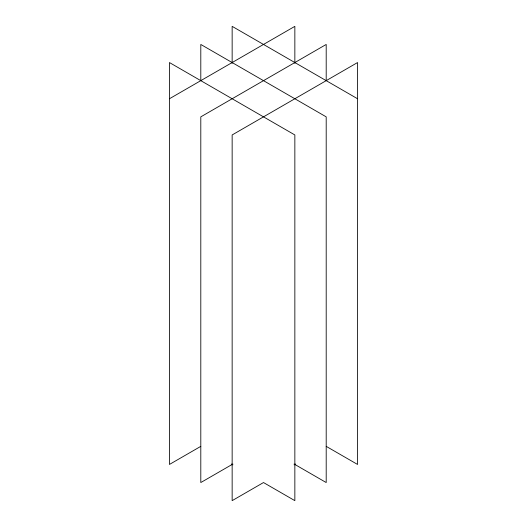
<?xml version="1.0" encoding="UTF-8"?>
<svg xmlns="http://www.w3.org/2000/svg" width="527" height="527" viewBox="0 0 527 527"><rect width="100%" height="100%" fill="white"/><g stroke="black" fill="none" stroke-linecap="round" stroke-linejoin="round"><path stroke-width="0.79" d="M169.444 98.753L294.85 26.35L294.85 63.332M200.8 446.349L169.444 464.452L169.444 62.548L294.85 134.952L294.85 500.65L263.5 482.548L232.15 500.65L232.15 134.952L357.556 62.548L357.556 464.452L326.2 446.349M232.862 464.037L200.8 482.548L200.8 116.856L326.2 44.452L326.2 80.611M294.138 464.86L295.561 464.037M357.556 98.753L232.15 26.35L232.15 63.332M294.138 464.037L326.2 482.548L326.2 116.856L200.8 44.452L200.8 80.611M231.439 464.037L232.862 464.86"/></g></svg>
